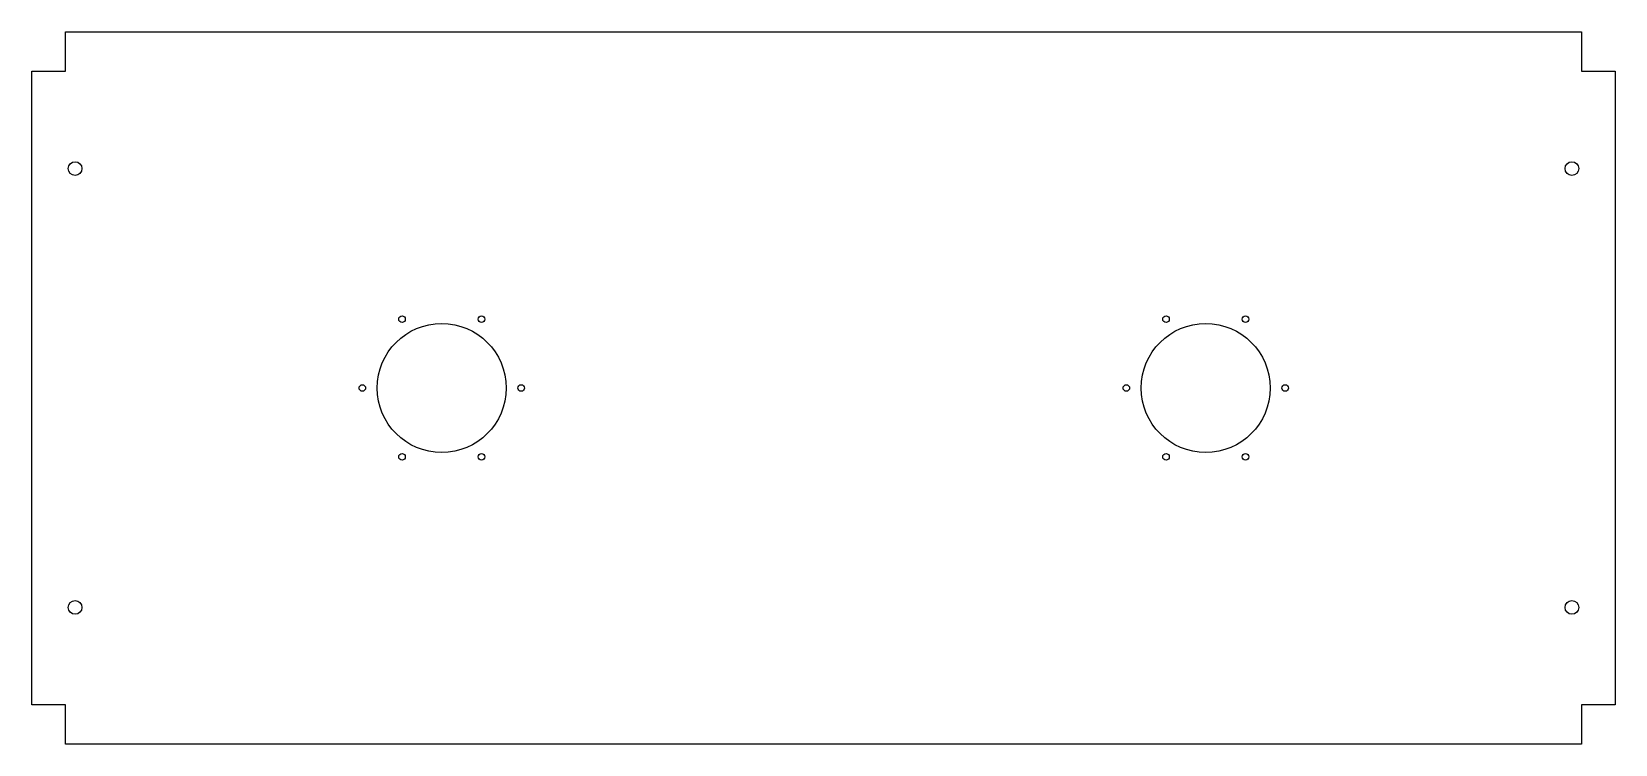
# Model space of a CAD drawing. Header units: inches. Extents: x -18.1 to 18.1, y -8.1 to 8.1.
import ezdxf

# ---------------------------------------------------------------- set-up
doc = ezdxf.new("R2010")
doc.units = ezdxf.units.IN
doc.header["$MEASUREMENT"] = 0

msp = doc.modelspace()

# ---------------------------------------------------------------- linework, layer by layer
at = {"color": 7, "linetype": 'Continuous', "lineweight": 25}
for p, q in [((-17.282, 7.22), (-17.282, 8.119)), ((-17.282, 8.119), (17.282, 8.119)), ((17.282, 8.119), (17.282, 7.22)), ((-18.054, -7.22), (-18.054, 7.22)), ((-18.054, 7.22), (-17.282, 7.22)), ((17.282, 7.22), (18.054, 7.22)), ((18.054, 7.22), (18.054, -7.22)), ((-17.282, -7.22), (-18.054, -7.22)), ((-17.282, -8.119), (-17.282, -7.22)), ((18.054, -7.22), (17.282, -7.22)), ((17.282, -7.22), (17.282, -8.119)), ((17.282, -8.119), (-17.282, -8.119))]:
    msp.add_line(p, q, dxfattribs=at)
for centre, radius in [((-17.065, 5), 0.156), ((17.065, 5), 0.156), ((-8.705, 0), 1.47), ((-9.61, 1.568), 0.075), ((-7.8, 1.568), 0.075), ((8.715, 0), 1.47), ((7.81, 1.568), 0.075), ((9.62, 1.568), 0.075), ((-10.515, 0), 0.075), ((-6.895, 0), 0.075), ((6.905, 0), 0.075), ((10.525, 0), 0.075), ((-9.61, -1.568), 0.075), ((-7.8, -1.568), 0.075), ((7.81, -1.568), 0.075), ((9.62, -1.568), 0.075), ((-17.065, -5), 0.156), ((17.065, -5), 0.156)]:
    msp.add_circle(centre, radius, dxfattribs=at)

doc.saveas('drawing.dxf')
